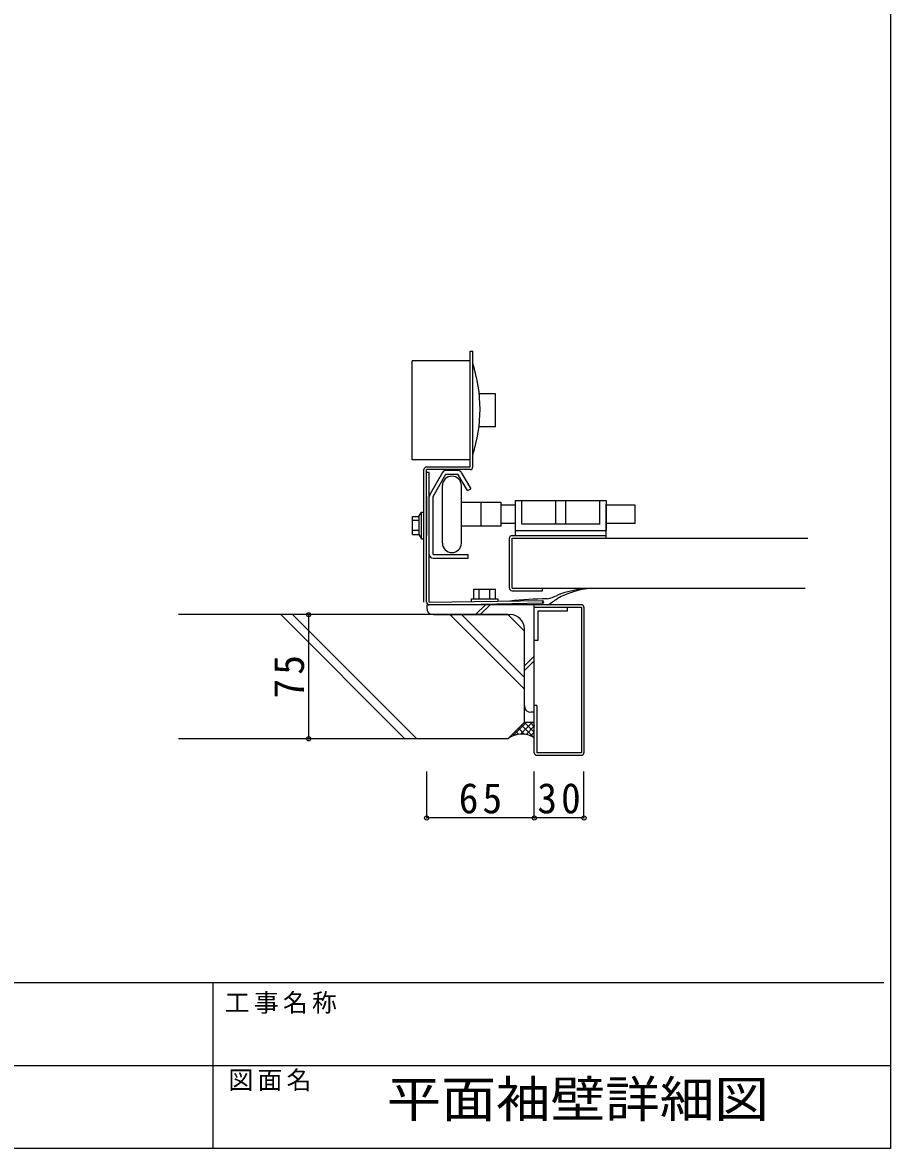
# Model space of a CAD drawing. Units: millimetres on the paper, enlarged 15 times, with parts at other scales. Extents: x -2911 to 2971, y -2068 to 2014.
# Drawn here: x 1398 to 2971, y -2068 to -27 of the extents above; entities that cross this region are included whole.
import ezdxf
from ezdxf.enums import TextEntityAlignment as Align

# ---------------------------------------------------------------- set-up
doc = ezdxf.new("R2010")
doc.units = ezdxf.units.MM
doc.header["$LTSCALE"] = 15
doc.header["$PDMODE"] = 32
doc.header["$PDSIZE"] = 7.5
doc.linetypes.add('DASHED3', pattern=[4, 3, -1])
doc.layers.add('0-0', color=7, linetype='Continuous')
doc.layers.add('1-0', color=6, linetype='Continuous')
doc.styles.add('ＭＳ ゴシック', font='')
doc.styles.get('ＭＳ ゴシック').set_extended_font_data('MS Gothic')

msp = doc.modelspace()

# ---------------------------------------------------------------- linework, layer by layer
at = {"layer": '0-0'}
for p, q in [((2209.11, -696.76), (2209.11, -622.68)), ((2209.11, -622.68), (2213.91, -622.68)), ((2213.91, -832.68), (2213.91, -622.68)), ((2104.11, -820.08), (2104.11, -640.08)), ((2209.11, -640.08), (2104.11, -640.08)), ((2209.11, -711.16), (2209.11, -696.76)), ((2209.11, -778.97), (2209.11, -711.16)), ((2255.29, -700.08), (2225.57, -700.08)), ((2255.29, -760.08), (2255.29, -700.08)), ((2255.29, -760.08), (2225.09, -760.08)), ((2209.11, -832.68), (2209.11, -778.97)), ((2209.11, -820.08), (2104.11, -820.08)), ((2130.22, -832.68), (2209.11, -832.68)), ((2125.46, -1077.94), (2125.46, -837.48)), ((2130.26, -1077.94), (2130.26, -837.48)), ((2209.11, -837.48), (2130.26, -837.48)), ((2135.14, -842.74), (2130.26, -842.74)), ((2135.14, -1077.94), (2135.14, -842.74)), ((2159.11, -842.61), (2136.07, -882.51)), ((2187.11, -839.16), (2165.08, -839.16)), ((2165.08, -846.06), (2187.11, -846.06)), ((2204.17, -875.61), (2187.11, -846.06)), ((2193.09, -842.61), (2210.15, -872.16)), ((2158.85, -970.86), (2158.85, -866.46)), ((2193.35, -970.86), (2193.35, -866.46)), ((2204.17, -875.61), (2210.15, -872.16)), ((2130.26, -885.96), (2130.26, -956.91)), ((2265.35, -897.36), (2193.35, -897.36)), ((2229.35, -939.96), (2229.35, -897.36)), ((2290.48, -893.25), (2302.48, -893.25)), ((2290.48, -893.25), (2290.48, -947.85)), ((2302.48, -893.25), (2443.48, -893.25)), ((2302.48, -893.25), (2302.48, -927.24)), ((2363.98, -893.25), (2381.98, -893.25)), ((2363.98, -893.25), (2363.98, -935.85)), ((2381.98, -893.25), (2381.98, -935.85)), ((2443.48, -893.25), (2455.48, -893.25)), ((2443.48, -893.25), (2443.48, -936.27)), ((2455.48, -893.25), (2455.48, -947.85)), ((2116.27, -922.26), (2120.93, -914.76)), ((2120.93, -962.76), (2120.93, -914.76)), ((2120.93, -914.76), (2125.43, -914.76)), ((2125.43, -962.76), (2125.43, -914.76)), ((2290.46, -902.16), (2265.35, -902.16)), ((2290.46, -900.37), (2290.46, -957.76)), ((2508.35, -902.16), (2455.46, -902.16)), ((2508.35, -935.16), (2508.35, -902.16)), ((2116.43, -929.76), (2104.43, -929.76)), ((2116.43, -955.26), (2116.43, -922.26)), ((2290.46, -935.16), (2265.35, -935.16)), ((2302.48, -927.24), (2302.48, -935.36)), ((2302.48, -935.85), (2444.57, -935.85)), ((2508.35, -935.16), (2455.46, -935.16)), ((2116.43, -947.76), (2104.43, -947.76)), ((2104.43, -955.26), (2116.27, -955.26)), ((2116.27, -955.26), (2121.07, -962.75)), ((2130.26, -991.26), (2130.26, -956.91)), ((2265.35, -939.96), (2193.73, -939.96)), ((2285.06, -957.07), (2455.46, -957.07)), ((2290.48, -947.85), (2414.89, -947.85)), ((2414.89, -947.85), (2455.48, -947.85)), ((2120.99, -962.76), (2125.43, -962.76)), ((2280.26, -1052.14), (2280.26, -961.87)), ((2285.06, -1052.14), (2285.06, -961.87)), ((2285.06, -961.87), (2821.16, -961.87)), ((2142.05, -991.26), (2205.26, -991.26)), ((2215.84, -1071.94), (2215.84, -1053.94)), ((2215.84, -1053.94), (2254.84, -1053.94)), ((2225.59, -1071.94), (2225.59, -1053.94)), ((2245.09, -1071.94), (2245.09, -1053.94)), ((2254.84, -1071.94), (2254.84, -1053.94)), ((2285.06, -1052.14), (2816.39, -1052.14)), ((2285.06, -1056.94), (2340.26, -1056.94)), ((2340.26, -1056.94), (2340.26, -1052.14)), ((2135.14, -1077.94), (2340.8, -1074.99)), ((2211.34, -1071.94), (2259.34, -1071.94)), ((2211.34, -1077.94), (2211.34, -1071.94)), ((2340.8, -1079.8), (2228.48, -1081.97)), ((2259.34, -1071.94), (2259.34, -1076.32)), ((2340.8, -1079.71), (2340.8, -1074.99)), ((2340.8, -1076.62), (2340.8, -1075.08)), ((2277.41, -1100.37), (1680.26, -1100.37)), ((1866.03, -1100.37), (2091.03, -1325.37)), ((1887.25, -1100.37), (2112.25, -1325.37)), ((2410.91, -1082.37), (2130.41, -1082.37)), ((2130.41, -1082.37), (2130.41, -1088.37)), ((2142.41, -1100.37), (2281.91, -1100.37)), ((2307.41, -1235.37), (2172.42, -1100.37)), ((2307.41, -1214.15), (2193.63, -1100.37)), ((2218.83, -1100.37), (2236.83, -1082.37)), ((2227.32, -1100.37), (2245.32, -1082.37)), ((2307.41, -1130.37), (2277.41, -1100.37)), ((2325.41, -1275.77), (2325.41, -1082.37)), ((2332.31, -1093.77), (2385.41, -1093.77)), ((2332.31, -1146.87), (2332.31, -1093.77)), ((2385.41, -1093.77), (2385.41, -1086.87)), ((2415.41, -1086.87), (2415.41, -1350.87)), ((2307.41, -1265.37), (2307.41, -1125.87)), ((2307.41, -1295.37), (2307.41, -1130.37)), ((2325.41, -1146.87), (2332.31, -1146.87)), ((2307.41, -1193.41), (2325.41, -1175.41)), ((2307.41, -1201.89), (2325.41, -1183.89)), ((2325.41, -1277.37), (2319.41, -1277.37)), ((2329.91, -1265.37), (2325.41, -1265.37)), ((2325.41, -1350.87), (2325.41, -1275.77)), ((2329.91, -1265.37), (2329.91, -1350.87)), ((2307.41, -1295.37), (2277.41, -1325.37)), ((2286.63, -1320.29), (2311.54, -1295.37)), ((2296.67, -1306.11), (2307.94, -1317.38)), ((2300.33, -1317.19), (2322.15, -1295.37)), ((2301.97, -1300.81), (2323.2, -1322.04)), ((2307.27, -1295.51), (2325.41, -1313.64)), ((2307.41, -1295.37), (2325.72, -1295.37)), ((2310.39, -1317.73), (2325.41, -1302.72)), ((2317.75, -1295.37), (2325.41, -1303.04)), ((2277.41, -1325.37), (1680.26, -1325.37)), ((2280.76, -1322.02), (2281.49, -1322.76)), ((2286.06, -1316.72), (2288.81, -1319.47)), ((2291.36, -1311.42), (2297.41, -1317.46)), ((2318.71, -1320.02), (2325.41, -1313.32)), ((2329.91, -1355.37), (2410.91, -1355.37))]:
    msp.add_line(p, q, dxfattribs=at)
at = {"layer": '0-0', "color": 4}
for p, q in [((1916.32, -1100.37), (1916.32, -1325.37)), ((2415.41, -1468.94), (2415.41, -1384.64))]:
    msp.add_line(p, q, dxfattribs=at)
at = {"layer": '0-0', "linetype": 'DASHED3'}
msp.add_line((2325.41, -1237.71), (2325.41, -1180.43), dxfattribs=at)
at = {"layer": '0-0'}
for points in [[(2142.05, -991.26), (2142.05, -885.96), (2165.08, -846.06)], [(2265.35, -939.96), (2265.35, -922.66), (2265.35, -897.36)], [(2455.46, -961.87), (2455.46, -957.07), (2455.46, -900.37)], [(2104.43, -955.26), (2104.43, -922.26), (2116.27, -922.26)], [(2142.05, -998.16), (2205.26, -998.16), (2205.26, -991.26)], [(2325.41, -1086.87), (2410.91, -1086.87), (2410.91, -1350.87), (2329.91, -1350.87)]]:
    msp.add_lwpolyline(points, dxfattribs=at)
at = {"layer": '0-0', "color": 4}
for points in [[(2325.41, -1468.94), (2130.41, -1468.94), (2130.41, -1384.64)], [(2415.41, -1468.94), (2325.41, -1468.94), (2325.41, -1384.64)]]:
    msp.add_lwpolyline(points, dxfattribs=at)
at = {"layer": '0-0'}
msp.add_circle((2324.55, -1302.22), 0.9, dxfattribs=at)
for centre, radius, start, end in [((1961.17, -727.97), 265.87, 341.92012, 18.07986), ((2130.22, -837.48), 4.8, 90, 180), ((2209.11, -832.68), 4.8, 270, 360), ((2176.1, -866.63), 17.25, 0.57025, 179.42973), ((2165.08, -846.06), 6.9, 89.99998, 150.00334), ((2187.11, -846.06), 6.9, 29.99664, 89.99997), ((2142.05, -885.96), 6.9, 150.00334, 180), ((2285.06, -961.87), 4.8, 89.99998, 180), ((2176.1, -970.64), 17.25, 180.71638, 359.28365), ((2142.05, -991.26), 6.9, 180, 270), ((2285.06, -1052.14), 4.8, 180, 270), ((2432.58, -1228.83), 176.13, 91.59697, 112.15451), ((2440.03, -1201.61), 149.16, 94.45598, 119.31525), ((2135.14, -1077.94), 4.8, 180, 270), ((2342.03, -1542.3), 470.36, 89.14844, 97.47987), ((2340.03, -1077.44), 2.48, 287.91965, 72.08034), ((2322.97, -974.45), 100.96, 284.95134, 295.32809), ((2171.43, -791.78), 341.34, 301.52603, 304.95407), ((2142.41, -1088.37), 12, 180, 270), ((2281.91, -1125.87), 25.5, 0, 90), ((2410.91, -1086.87), 4.5, 0, 90), ((2319.41, -1265.37), 12, 180, 270), ((2303.01, -1360.87), 43.77, 58.73367, 125.79657), ((2329.91, -1350.87), 4.5, 180, 270), ((2410.91, -1350.87), 4.5, 270, 0)]:
    msp.add_arc(centre, radius, start, end, dxfattribs=at)
at = {"layer": '0-0', "color": 5}
for start, end in [(90, 270), (90, 270), (270, 90), (270, 90)]:
    msp.add_arc((2176.45, -1100.37), 0.45, start, end, dxfattribs=at)
at = {"layer": '0-0', "color": 4}
for p in [(1916.32, -1100.37), (1916.32, -1325.37), (2130.41, -1468.94), (2325.41, -1468.94), (2415.41, -1468.94)]:
    msp.add_point(p, dxfattribs=at)
at = {"layer": '1-0'}
for p, q in [((2971.09, 2013.74), (2971.09, -2068.01)), ((-2910.71, -1766.99), (2959.05, -1766.99)), ((1742.96, -1766.99), (1742.96, -2068.01)), ((-2910.71, -1917.5), (2971.09, -1917.5)), ((2971.09, -2068.01), (-2910.71, -2068.01))]:
    msp.add_line(p, q, dxfattribs=at)

# ---------------------------------------------------------------- texts
at = {"layer": '0-0', "color": 3, "style": 'ＭＳ ゴシック', "width": 1.1}
msp.add_text('平面袖壁詳細図', height=65.98, dxfattribs=at).set_placement((2057.82, -2031.18), align=Align.BOTTOM_LEFT)
at = {"layer": '0-0', "color": 3, "insert": (1908.82, -1252.25), "char_height": 54.99, "attachment_point": 7, "rotation": 90, "style": 'ＭＳ ゴシック'}
msp.add_mtext('\\T1.21;\\W0.95;75', dxfattribs=at)
at = {"layer": '0-0', "color": 3, "char_height": 54.99, "attachment_point": 7, "style": 'ＭＳ ゴシック'}
for s, insert in [('\\T1.21;\\W0.95;65', (2188.53, -1461.44)), ('\\T1.21;\\W0.95;30', (2331.03, -1461.44))]:
    msp.add_mtext(s, dxfattribs=dict(at, insert=insert))
at = {"layer": '1-0', "color": 7, "char_height": 32.99, "attachment_point": 7, "style": 'ＭＳ ゴシック'}
for s, insert in [('\\T1.17;工事名称', (1764.53, -1823.89)), ('\\T1.17;図面名', (1771.02, -1964.2))]:
    msp.add_mtext(s, dxfattribs=dict(at, insert=insert))

doc.saveas('drawing.dxf')
